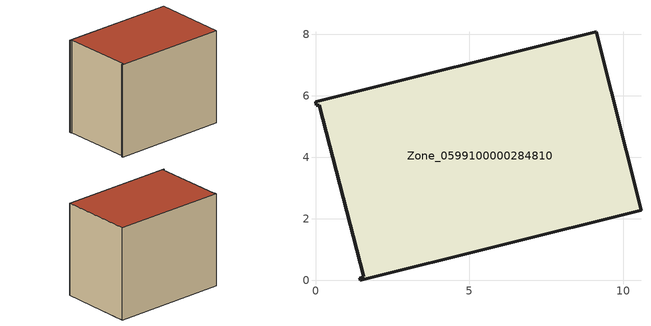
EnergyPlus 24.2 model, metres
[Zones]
Zone_0599100000284810
 floor ground (C_G): 0.13,5.7 0.03,5.68 0,5.8 9.13,8.08 10.58,2.28 1.46,0 1.44,0.07 1.56,0.12 z0
 wall outside (C_F): 1.46,0 10.58,2.28 9.13,8.08 0,5.8 0.03,5.68 0.13,5.7 1.56,0.12 1.44,0.07 1.46,0 z0:7.61
 roof outside (C_R): 0.03,5.68 0.13,5.7 1.56,0.12 1.44,0.07 1.46,0 10.58,2.28 9.13,8.08 0,5.8 z7.61
[BUILDING]
Pand.0599100000284810: North Axis=0; Terrain=City; Loads Convergence Tolerance Value=0.04; Temperature Convergence Tolerance Value=0.4; Solar Distribution=FullExterior; Maximum Number of Warmup Days=25; Minimum Number of Warmup Days=1
[Site:Location]
Rotterdam.The.Hague.AP_ZH_NLD Design_Conditions: Latitude=51.96; Longitude=4.45; Time Zone=1; Elevation=-4.5
[SITE:GROUNDTEMPERATURE:BUILDINGSURFACE]
18, 18, 18, 18, 18, 18, 18, 18, 18, 18, 18, 18
[MATERIAL] Thermal Absorptance=0.9; Solar Absorptance=0.7; Visible Absorptance=0.7
Name | Roughness | Thickness | Conductivity | Density | Specific Heat
G.TI.1965-1974 | MediumSmooth | 0.15 | 0.882353 | 540 | 1210
F.TI.1965-1974 | Rough | 0.3 | 0.697674 | 1920 | 840
R.TI.1965-1974 | MediumRough | 0.2 | 0.232558 | 1500 | 1000
[CONSTRUCTION]
C_G: G.TI.1965-1974
C_F: F.TI.1965-1974
C_R: R.TI.1965-1974
[ZONE]
Zone_0599100000284810: Type=1; Multiplier=1; Ceiling Height=Autocalculate; Volume=Autocalculate; Floor Area=autocalculate; Part of Total Floor Area=Yes
[ZONEINFILTRATION:DESIGNFLOWRATE]
Infil_Zone_0599100000284810: Zone or ZoneList or Space or SpaceList=Zone_0599100000284810; Schedule=AlwaysOn; Design Flow Rate Calculation Method=Flow/Area; Flow Rate per Floor Area=0.003; Constant Term Coefficient=1; Temperature Term Coefficient=0; Velocity Term Coefficient=0; Velocity Squared Term Coefficient=0
[HVACTEMPLATE:ZONE:IDEALLOADSAIRSYSTEM]
Zone_0599100000284810: Maximum Heating Supply Air Temperature=50; Minimum Cooling Supply Air Temperature=13; Maximum Heating Supply Air Humidity Ratio=0.0156; Minimum Cooling Supply Air Humidity Ratio=0.0077; Heating Limit=NoLimit; Cooling Limit=NoLimit; Dehumidification Control Type=ConstantSensibleHeatRatio; Cooling Sensible Heat Ratio=0.7; Dehumidification Setpoint=60; Humidification Control Type=None; Humidification Setpoint=30; Outdoor Air Method=None; Outdoor Air Flow Rate per Person=0.00944; Outdoor Air Flow Rate per Zone Floor Area=0; Outdoor Air Flow Rate per Zone=0; Demand Controlled Ventilation Type=None; Outdoor Air Economizer Type=NoEconomizer; Heat Recovery Type=None; Sensible Heat Recovery Effectiveness=0.7; Latent Heat Recovery Effectiveness=0.65
[ZONECONTROL:THERMOSTAT]
ThermostatControl_Zone_0599100000284810: Zone or ZoneList=Zone_0599100000284810; Control Type Schedule=DualSetpointControlType; Control 1=Thermostat_Zone_0599100000284810; Temperature Difference Between Cutout And Setpoint=0
[THERMOSTATSETPOINT:DUALSETPOINT]
Thermostat_Zone_0599100000284810: Heating Setpoint Temperature Schedule=HeatingSetpoint_Zone_0599100000284810; Cooling Setpoint Temperature Schedule=CoolingSetpoint_Zone_0599100000284810
[SCHEDULE:COMPACT]
HeatingSetpoint_Zone_0599100000284810: Through: 12/31, For: AllDays, Until: 24:00, 21
CoolingSetpoint_Zone_0599100000284810: Through: 12/31, For: AllDays, Until: 24:00, 24
DualSetpointControlType: Through: 12/31, For: AllDays, Until: 24:00, 4
AlwaysOn: Through: 12/31, For: AllDays, Until: 24:00, 1
